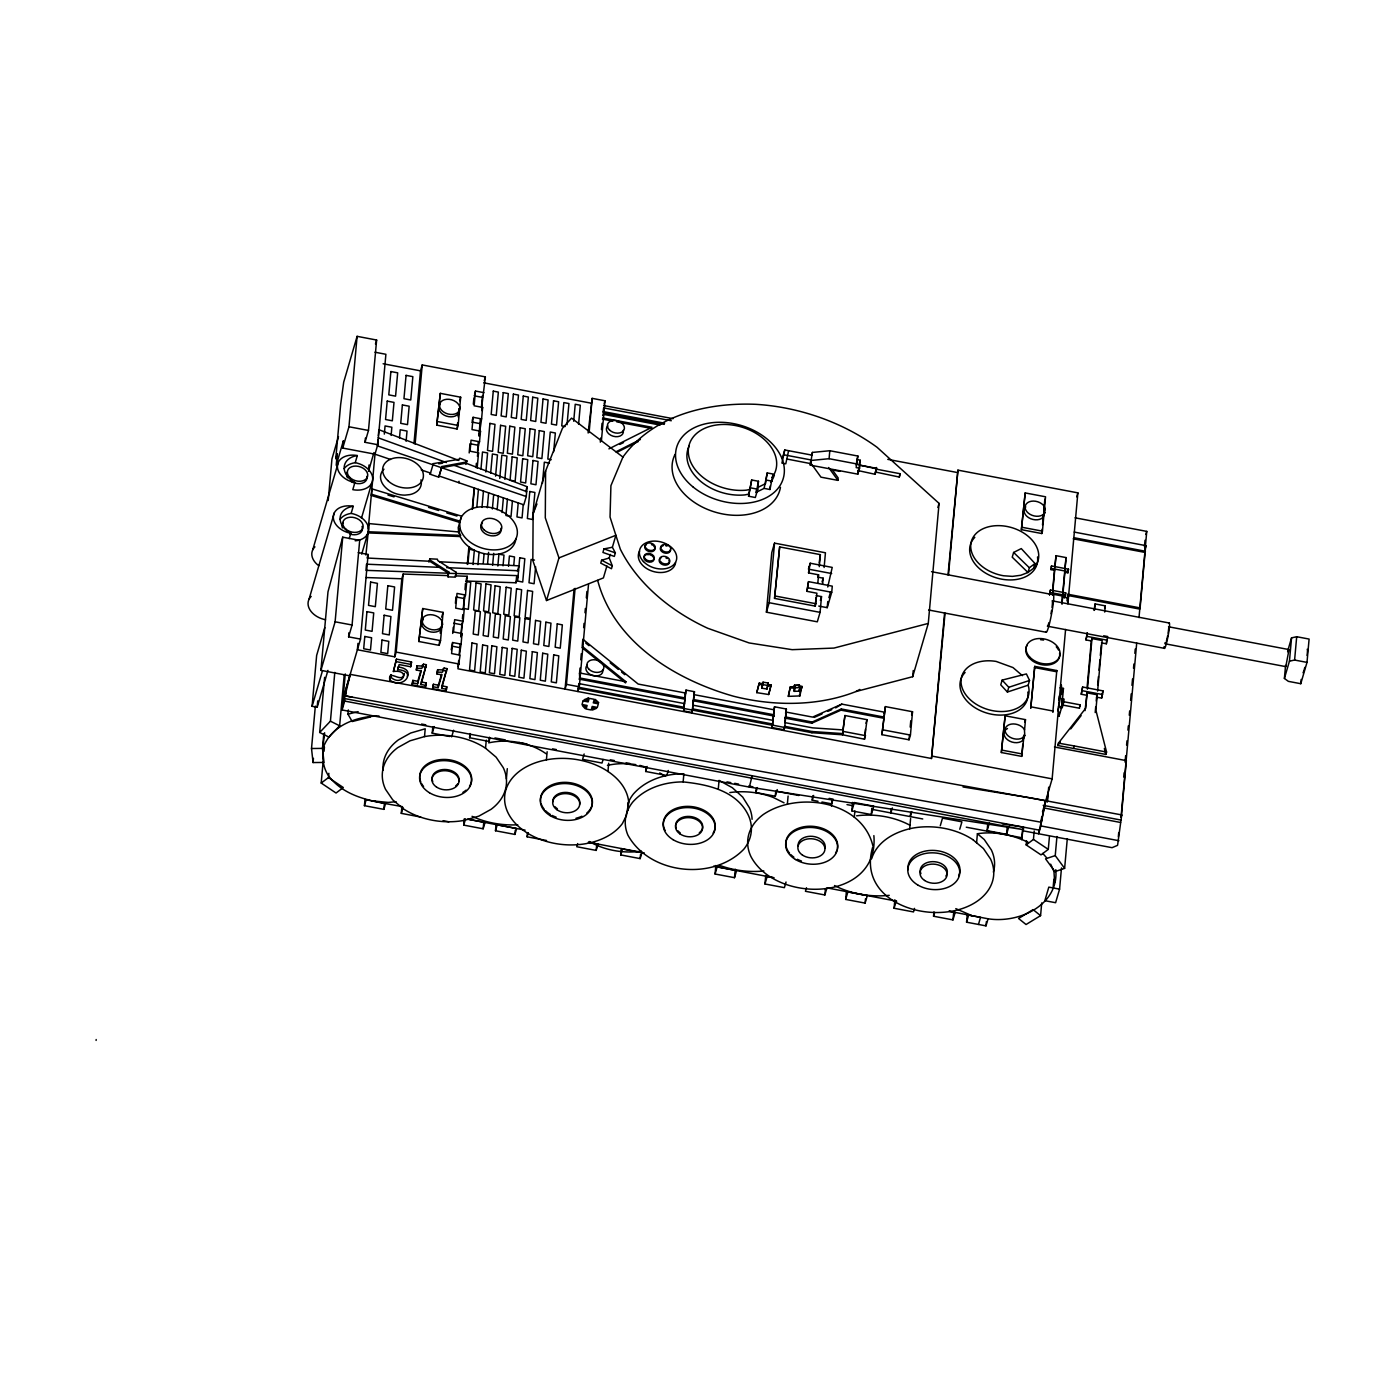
<?xml version="1.0" encoding="UTF-8"?>
<svg xmlns="http://www.w3.org/2000/svg" width="1378" height="1378" viewBox="0 0 1378 1378"><rect width="100%" height="100%" fill="white"/><g stroke="black" fill="none" stroke-linecap="round" stroke-linejoin="round"><path stroke-width="1.5" d="M622.925 457.065C652.965 415.415 706.88 402.29 755.816 404.322A168.34 118.405 16.3 0 1 877.063 447.282L939.073 503.383L928.272 623.424L833.983 648.073L792.161 649.675L749.115 642.94L707.758 628.282A168.34 118.405 16.3 0 1 620.324 549.167L610.041 517.077L610.919 485.676L622.925 457.065L571.543 418.12L562.448 428.265L545.602 471.035L533.131 513.667L532.821 560.45L546.515 600.532L603.409 577.916L606.906 565.962M545.602 471.035L545.292 517.818L558.968 557.901L546.515 600.532M767.046 689.017L767.735 684.453L771.129 684.987L768.666 694.512L756.763 692.634L759.226 683.109L762.62 683.643L763.05 682.179L768.149 682.988L767.046 689.017L761.948 688.225L762.62 683.643M756.763 692.634L759.226 683.109M761.948 688.225L763.05 682.179M768.666 694.512L771.129 684.987M875.512 472.034L899.3 477.046L899.868 474.945L899.972 473.705L876.184 469.14L875.874 469.967M858.167 470.604L875.219 474.308L876.511 467.486L875.788 470.38M1079.508 707.724L1080.18 704.847L1079.697 706.518M1168.733 627.989L1168.148 633.225M350.236 674.479L346.395 687.346L345.62 695.942L1041.389 822.287L1041.734 817.102L1040.872 825.922L1038.581 833.759L1045.73 800.756L350.27 674.393L342.295 707.5M96.098 1040.424L96.184 1039.529M328.205 500.541L331.943 458.96L338.488 436.585M327.947 670.38L317.164 707.259L312.083 706.294L316.647 655.428L324.777 627.627M323.813 733.561L322.469 748.392L324.019 762.447L313.064 762.551L311.514 748.512L315.338 706.104M317.164 707.259L317.732 700.902M349.771 675.806L320.919 670.345L327.981 591.851L342.726 537.162L359.692 540.383L352.079 625.009L348.617 636.86L360.502 639.099L343.019 698.904M313.064 762.551L313.443 758.313M390.525 459.46L374.988 454.172L342.743 448.074L343.398 440.702L336.215 465.282L337.248 453.724L335.767 458.822L340.624 404.77L343.69 382.223L357.109 336.335L376.625 340.039L368.477 430.453L365.015 442.304L377.744 444.715L374.988 454.172L368.271 528.79M344.224 674.91L339.643 725.793L328.894 737.092L319.679 732.459L324.622 677.339M342.743 448.074L348.961 426.767L357.109 336.335M402.376 806.664C378.054 801.962 350.58 799.55 332.494 780.482C319.231 767.598 322.676 749.115 324.622 732.769M320.919 670.345L335.112 621.805L342.726 537.162M328.86 773.334L328.481 777.571L343.311 787.527L336.043 793.022L321.195 783.048L323.107 761.845M324.054 751.251L324.433 747.014M319.679 732.459L330.427 721.176L334.802 672.412M365.015 442.304L365.394 438.083M1038.909 830.073L344.896 698.612L344.672 701.075L1023.406 829.642L749.356 787.096L342.071 709.963L345.258 673.928M348.617 636.86L348.996 632.623M368.649 469.243L369.028 464.989M370.493 716.956L352.2 721.538L347.962 714.183L348.341 709.946M357.953 643.388L357.384 649.761L394.78 656.841L396.175 652.104L403.186 574.04L447.781 575.608L448.832 572.059L430.091 560.071L429.884 558.796L437.429 559.192L437.636 560.45L456.204 572.318L455.412 577.124L448.039 576.865L447.781 575.608M365.911 555.076L368.253 531.615M460.545 535.353L459.081 532.011L368.977 523.588L368.236 531.753L460.545 535.353L460.183 536.542C467.228 550.563 485.022 556.609 499.887 553.87A29.506 20.756 16.3 0 0 515.94 538.54M459.615 522.865L460.114 528.463A29.506 20.756 16.3 0 0 503.487 548.565A29.506 20.756 16.3 0 0 506.553 514.373A29.506 20.756 16.3 0 0 461.096 517.663L459.701 522.4L371.268 495.46L372.094 488.914L461.354 516.095M377.951 439.806L377.4 445.886L526.241 496.528L523.812 504.813L439.151 476.013L438.704 477.15L430.143 474.239L433.347 463.628L459.219 459.27L459.752 458.168L466.901 460.907L465.85 464.455M378.313 435.758L378.864 429.678L458.857 460.459M377.744 444.715L385.892 354.284L374.971 352.217M360.502 639.099L368.115 554.473L358.211 552.595M384.324 434.122L385.065 425.94L391.852 427.232L391.111 435.414M364.429 805.682L366.169 799.774L385.582 803.443L383.859 809.368L364.429 805.682L364.998 799.326M399.499 437.946L400.223 429.764L407.027 431.056L406.097 441.287M407.337 676.374C410.713 670.363 402.721 667.055 397.897 667.141L397.674 669.656C418.74 671.155 401.721 690.43 389.75 679.871C387.941 668.123 402.755 684.883 404.322 673.394M389.75 679.871L390.766 674.652M397.674 669.656L399.155 664.558L410.661 666.745L411.54 661.991L396.485 659.132L393.385 671.499C411.436 669.14 402.273 687.57 390.801 677.201L391.025 674.703M394.78 656.841L401.808 578.777L403.186 574.04M413.968 443.561L420.514 370.837L422.236 364.929L485.366 376.883L481.611 407.922M415.123 444.043L422.236 364.929M393.385 671.499L396.485 659.132M383.859 809.368L384.428 803.012M410.661 666.745L411.54 661.991M417.551 683.815L421.306 670.983L416.328 670.035L417.069 665.781L421.392 666.022L423.511 664.179L426.37 664.73L421.323 681.972L426.181 682.902L425.389 687.346L412.022 684.814L412.814 680.37L417.792 681.3L417.551 683.815L412.59 682.868L412.814 680.37M420.721 817.051L401.291 813.364L401.876 807.008M436.723 425.13L440.305 393.35L460.665 397.208L458.133 425.44L457.083 428.989L436.723 425.13L440.305 393.35M439.616 406.338L440.013 403.082A10.421 7.321 16.3 0 1 456.049 401.928A10.421 7.321 16.3 0 1 454.964 414.003A10.421 7.321 16.3 0 1 439.668 406.906L438.927 408.715M418.809 641.493L422.736 608.525L443.096 612.383L440.547 640.615L439.169 645.352L418.809 641.493L422.736 608.525M416.328 670.035L417.069 665.781M425.957 685.4L421.1 684.487L421.323 681.972M416.845 668.296L421.857 668.296L423.511 664.179M421.1 684.487L426.37 664.73M425.389 687.346L426.181 682.902M424.51 736.61A63.267 44.544 5.1 0 1 485.418 748.133L496.097 757.159L503.246 767.632A60.184 42.373 5.1 0 1 491.05 809.334L478.838 816.138L464.283 820.375A63.267 44.544 5.1 0 1 403.392 808.834L392.713 799.826L385.547 789.353A60.184 42.373 5.1 0 1 397.742 747.634L409.955 740.83L424.51 736.593L425.216 728.79L410.661 733.027L398.449 739.831A60.184 42.373 5.1 0 0 383.101 770.319M438.152 687.708L441.907 674.875L436.929 673.945L437.67 669.691L441.994 669.915L444.112 668.089L446.954 668.623L441.925 685.882L446.782 686.795L445.99 691.256L432.606 688.724L433.398 684.263L438.376 685.211L438.152 687.708L433.174 686.761L433.398 684.263M457.083 428.989L457.634 422.943M458.168 416.897L458.908 408.835M439.169 645.352L439.53 641.321M440.254 633.243L440.805 627.197M436.929 673.945L437.67 669.691M449.71 736.489L432.227 733.165L432.813 726.809M442.51 624.268L442.338 622.236A10.421 7.321 16.3 0 0 433.002 614.915A10.421 7.321 16.3 0 0 422.684 618.498L421.634 624.682A10.421 7.321 16.3 0 0 430.987 632.002A10.421 7.321 16.3 0 0 441.304 628.402L442.51 624.131L442.011 626.043A10.421 7.321 16.3 0 1 431.676 629.643A10.421 7.321 16.3 0 1 422.34 622.322L422.684 618.498M458.908 482.731L459.046 481.284M446.558 689.293L441.701 688.38L441.925 685.882M437.446 672.188L442.459 672.188L444.112 668.089M441.701 688.38L446.954 668.623M445.99 691.256L446.782 686.795M451.226 649.761L452.604 642.527L461.096 644.129L459.391 655.05M452.707 633.449L453.259 627.317M455.412 603.288L455.98 596.967L464.472 598.586L463.525 609.11M473.326 404.219L473.894 397.897M469.175 452.931L470.001 443.716L478.493 445.318L477.494 456.376L478.545 452.828L470.053 451.209L471.052 440.168L479.527 441.77L478.493 445.318M452.604 642.527L451.605 653.568L460.097 655.187L457.909 668.795L931.494 758.503L945.05 613.141M480.491 431.193L479.096 435.93L481.594 418.912L473.102 417.31L471.999 429.574L480.491 431.193L479.527 441.77M483.954 392.661L475.462 391.059L474.135 405.787L482.627 407.406L481.594 418.912M458.099 666.711L458.667 660.475M459.219 654.223L460.166 643.802M460.907 635.465L462.026 622.959M462.405 618.791L462.784 614.622M463.352 608.387L464.352 595.899M465.023 589.681L465.471 583.428M467.297 564.463L468.899 546.739M472.275 509.033L474.187 487.933M476.013 467.504L476.392 463.266M477.546 450.572L478.304 442.097M478.872 435.741L480.405 418.809M481.542 406.097L482.489 395.503M462.112 624.82L461.01 637.101L462.043 633.553L453.551 631.951L454.654 619.669L463.146 621.271L462.112 624.82L453.62 623.218M472.551 509.085L474.445 488.019M467.934 564.067L469.261 549.288L474.342 550.253L473.067 564.532M461.096 644.129L462.043 633.553M463.146 621.271L464.179 609.765L455.705 608.146L457.014 593.418L465.506 595.038L464.472 598.586M465.506 595.038L467.194 576.28L455.153 575.866M477.167 468.141L478.545 452.828M476.84 507.138L478.424 489.379M480.974 468.968L482.507 452.001L487.588 452.966L485.883 472.051M481.99 507.431L483.454 491.085M477.942 564.67L479.062 552.182M487.312 507.759L488.639 492.842M490.671 473.067L492.394 453.982L497.475 454.947L495.58 476.151M483.23 563.378L484.109 553.629M489.965 738.091L489.001 741.433L469.571 737.747L469.95 733.509M467.538 819.152L485.004 822.459L483.161 828.798L463.731 825.112L464.317 818.756M487.588 563.774L488.604 552.371M492.377 508.964L493.668 494.564M499.749 478.424L501.85 455.102L506.949 456.066L504.848 479.389M497.131 509.757L498.354 496.149M492.618 565.256L493.703 553.336M502.074 512.53L503.383 497.854M497.837 566.014L498.905 554.145L504.004 555.11L503.039 565.807M507.414 499.232L505.95 515.51L511.031 516.474L512.427 500.937M485.538 748.237L486.279 740.107M489.001 741.433L489.379 737.196M483.161 828.798L483.73 822.425M508.482 566.289L509.412 555.971L514.511 556.936L513.805 564.842M518.231 502.918L516.957 516.939L522.055 517.904L523.244 504.624M465.816 581.016L516.027 582.773L516.543 576.882M495.494 830.762L497.217 824.836L516.647 828.522L514.907 834.431L495.494 830.762L496.063 824.389M526.241 496.528L527.119 486.71L466.022 463.197L441.58 467.728M506.381 778.828L507.293 768.648M542.432 483.368L544.344 462.181L549.443 463.146M535.629 566.771L534.096 583.738L528.997 582.773L531.098 559.451L534.492 560.088M514.907 834.431L515.286 830.193M553.68 451.691L555.351 433.002L550.27 432.037L547.841 459.046L551.234 459.684M546.549 840.494L527.119 836.808L527.498 832.57M567.03 424.751L568.942 403.547L563.843 402.583L561.742 425.905L565.135 426.543M573.696 421.237L575.229 404.271L580.31 405.235L578.588 424.321M607.715 771.301L607.956 771.491A60.959 42.925 5.1 0 1 628.695 801.996L626.37 815.655L622.374 823.596A60.959 42.925 5.1 0 1 586.907 843.439L586.597 843.543A63.267 44.544 5.1 0 1 525.69 832.002L525.362 831.726A60.821 42.821 5.1 0 1 507.862 812.52A60.184 42.373 5.1 0 1 520.057 770.802A60.873 42.856 5.1 0 1 546.411 759.881L547.152 751.733M574.092 588.785L565.066 689.103L566.461 684.366L575.091 588.32M588.113 432.985L592.178 398.363L605.011 400.791L601.359 441.339M589.112 432.52L592.178 398.363M684.539 703.607L578.863 683.591L577.899 691.532L579.294 686.795L588.509 584.341M580.017 668.037L579.466 674.186L579.811 672.998L625.905 681.731L625.56 682.92L581.861 647.522M580.758 659.821L581.309 653.672M583.652 627.645L584.031 623.39M584.995 612.745L585.374 608.49M586.339 597.845L586.907 591.455M600.326 442.183L600.705 437.997M601.463 429.609L602.031 423.322M579.518 676.271L579.811 672.998M664.282 424.39L602.978 412.78L603.65 407.922L671.293 420.738M577.675 843.56L576.762 846.729L596.174 850.415L596.553 846.161M607.956 771.491L608.697 763.188M620.737 854.928L622.46 849.02L641.89 852.689L640.15 858.615L620.737 854.928L621.306 848.572M627.868 810.54L628.609 802.22M668.261 770.474L666.797 775.487L645.679 771.491L646.058 767.236A60.856 48.127 3.4 0 0 639.857 765.41M640.15 858.615L640.546 854.377M685.486 693.031L685.142 694.202L686.003 690.102L694.478 691.722L692.135 712.529L683.643 710.927L685.486 693.031L638.186 684.056L582.842 639.237L582.205 646.334L625.905 681.731M683.643 710.927L686.003 690.102M683.144 781.912C708.103 784.461 737.247 790.8 748.736 816.069A61.045 42.976 5.1 0 1 743.844 849.192C713.046 881.231 649.589 874.513 627.903 835.137A61.045 42.976 5.1 0 1 632.795 802.013C645.386 787.906 664.644 781.894 683.144 781.912L683.884 773.73C665.385 773.713 646.127 779.707 633.535 793.831A61.045 42.976 5.1 0 0 627.679 804.235M692.135 712.529L693.978 694.633L773.988 709.791M718.317 788.578L719.058 780.379L732.338 787.716L742.725 797.104L749.477 807.887A61.045 42.976 5.1 0 1 752.095 819.307M748.547 496.218L751.682 479.992L758.468 481.266L757.762 489.207L755.333 497.51L748.547 496.218L751.682 479.992M715.079 874.014L717.146 866.9L736.575 870.586L734.491 877.683L715.079 874.014L715.837 865.522M764.118 488.398L767.201 472.93L773.041 474.032L769.957 489.5L764.118 488.398L755.781 492.497L756.711 489.328M734.491 877.683L735.266 869.208M769.957 489.5L770.285 485.917M816.224 595.589L821.512 596.588L820.082 612.366L817.309 621.822L766.409 612.194L771.766 552.612L774.539 543.139L825.439 552.767L824.13 567.478M752.164 775.762L749.356 787.096M766.409 612.194L769.182 602.72L774.539 543.139M788.612 450.709L785.77 463.818L781.929 463.094L784.771 449.969L811.918 455.119M777.209 789.594L775.28 796.226L755.867 792.539L756.246 788.354M818.739 606.062L827.213 607.664L831.726 592.282L832.278 586.15L808.507 581.637L806.922 591.334L816.913 593.229L815.276 606.113L774.539 598.396L779.655 546.928L820.375 554.645L819.29 566.668M774.539 598.396L779.655 546.928M772.145 727.567L774.505 706.776L786.373 709.033L784.719 727.446L784.03 729.806L772.145 727.567L774.505 706.776M786.028 882.023L784.392 887.656L764.962 883.987L765.72 875.495M775.28 796.226L775.659 792.023M784.03 729.806L784.582 726.309L812.262 731.546L842.836 733.596L843.164 729.927L812.607 727.86L784.909 722.623L786.373 709.033M811.487 455.584L812.417 452.432L829.797 450.727L857.926 456.049L856.875 459.597L860.268 460.252L859.562 468.227L857.822 474.153L810.316 465.144L810.729 460.304M810.316 465.144L812.417 452.432M787.355 804.218L788.095 796.071M817.826 582.997L818.566 574.815L808.576 572.921L809.127 566.789M806.922 591.334L808.507 581.637M808.576 572.921L810.178 563.223L832.226 567.409L827.747 587.011M815.276 606.113L816.034 597.69M819.152 563.016L820.375 554.645M811.694 460.407L829.091 458.702L829.797 450.727M822.614 584.324L823.166 578.174L817.877 577.175L818.566 574.815M811.694 464.3L820.961 477.167L837.927 480.371L838.151 477.925L832.364 469.881M827.213 607.664L827.765 601.531M818.067 801.29L812.228 800.187L812.624 795.933M856.341 465.592L856.875 459.597M859.562 468.227L856.169 467.59L857.926 456.049M857.822 474.153L858.184 470.156M831.468 806.078L831.967 800.342M806.474 887.742L805.441 891.29L824.871 894.977L825.439 888.603M843.164 729.927L842.819 731.098L844.938 715.526L867.003 719.695L864.54 739.211L842.492 734.784L811.918 732.734L772.834 725.19M842.475 735.025L844.938 715.526M851.862 810.884L854.308 802.53L873.738 806.199L871.292 814.553L851.862 810.884L852.62 802.392M896.699 901.212L867.313 895.597L865.108 903.107L845.679 899.421L846.454 890.946M854.308 817.171L854.877 810.936M864.54 739.211L865.436 729.238M871.292 814.553L871.861 808.197M865.108 903.107L865.487 898.852M881.903 734.663L885.382 706.604L912.529 711.737L910.427 735.06L909.049 739.797L881.903 734.663L885.382 706.604M972.834 839.615L983.427 848.555L990.524 858.959A59.736 42.063 5.1 0 1 978.414 900.351C939.727 928.755 855.531 906.001 872.653 847.281M872.946 846.006C862.06 800.79 798.051 790.783 763.274 814.519A60.753 42.77 5.1 0 0 750.958 856.616C776.159 904.226 879.422 901.867 873.876 835.619M891.256 808.697L890.877 812.934L892.341 807.956M597.673 580.396C613.968 642.303 675.341 679.716 733.527 696.217A168.34 118.405 16.3 0 0 856.134 691.48L912.684 676.701L913.252 670.5M909.049 739.797L909.428 735.559M910.186 727.084L910.772 720.711M914.544 908.378L913.511 911.926L894.081 908.257L894.856 899.765M910.686 812.365L910.307 816.603L911.754 811.642M909.669 828.953L910.6 818.532M931.494 758.503L944.55 613.365M948.012 574.953L957.917 470.139L1077.872 492.859L1067.881 603.84M948.512 574.712L957.917 470.139M949.339 911.289L955.161 912.391L952.973 919.901L933.543 916.232L933.922 911.978M952.973 919.901L953.542 913.545M1055.806 869.69C1058.993 905.312 1018.738 923.673 988.06 918.781L985.993 925.878L966.564 922.192L967.322 913.717M976.589 842.785L977.398 833.742C994.727 831.089 1012.641 834.81 1028.315 842.406M1008.765 826.748L1006.56 834.327L987.13 830.658L987.699 824.285M985.993 925.878L986.372 921.641M1024.13 734.801L1021.701 756.384L1001.341 752.526L1005.13 715.785L1025.49 719.643L1024.56 729.995M1021.391 529.669L1025.18 492.928L1045.54 496.786L1042.44 531.15L1041.751 533.527L1021.391 529.669L1025.18 492.928M1001.341 752.526L1005.13 715.785M1006.56 834.327L1007.129 827.971M1021.701 756.384L1022.803 744.258M1023.165 740.21L1023.527 736.162M1041.751 533.527L1042.147 529.238M1042.526 524.966L1043.49 514.304M1043.818 510.515L1044.851 499.146M1024.784 735.49L1024.422 729.53A10.421 7.321 16.3 0 0 1009.23 724.656A10.421 7.321 16.3 0 0 1008.214 735.938A10.421 7.321 16.3 0 0 1023.751 736.885L1024.784 735.49L1022.717 740.434A10.421 7.321 16.3 0 1 1007.507 739.762A10.421 7.321 16.3 0 1 1007.49 728.514M1044.834 512.633L1044.455 506.656A10.421 7.321 16.3 0 0 1029.28 501.799A10.421 7.321 16.3 0 0 1028.264 513.081A10.421 7.321 16.3 0 0 1043.801 514.028L1044.834 512.633L1042.767 517.577A10.421 7.321 16.3 0 1 1028.608 517.646A10.421 7.321 16.3 0 1 1025.783 506.88M1034.757 666.366L1030.761 708.051L1034.757 666.366L1056.823 670.535L1052.826 712.237L1053.171 711.048L1031.106 706.862M1021.873 837.566L1022.631 829.074M1021.684 839.684L1022.993 829.332M1049.433 836.67L1048.279 849.382L1041.01 854.877L1026.162 844.903L1026.541 840.666M1052.62 590.835L1054.463 570.268L1050.949 569.596L1051.517 565.962L1068.484 569.183L1067.933 572.817L1064.643 572.197L1064.987 571.009L1062.955 593.625L1063.299 592.437M1050.449 590.008L1049.536 594.831L1050.449 590.008L1065.728 592.902L1064.815 597.725L1062.386 597.26L1063.093 594.9M1054.687 567.805L1056.013 555.678L1066.193 557.608L1064.867 569.734L1065.694 560.622M1055.031 566.634L1056.013 555.678M1026.162 844.903L1033.448 839.426L1034.206 830.951M1061.835 603.392L1062.386 597.26M1062.8 592.747L1064.643 572.197M1062.007 604.253L1062.731 596.088L1052.551 594.159L1052.895 592.971M1064.815 597.725L1065.728 592.902M1047.194 801.152L1047.969 792.608M1067.933 572.817L1068.484 569.183M1047.349 802.099L1048.692 787.165M1067.192 600.171L1067.726 594.142M1058.959 700.093L1059.337 695.993M1067.692 602.944L1068.139 598.035L1066.434 597.725M1042.509 811.814L1052.137 778.863L1065.59 629.453M1040.579 915.647L1033.104 909.618L1018.566 918.489L1026.042 924.517L1040.579 915.647L1041.716 902.917M1059.406 712.254L1059.027 716.336L1061.801 706.862L1063.454 688.449L1060.061 687.811M1055.238 855.6L1045.557 858.838L1054.945 871.619L1064.626 868.364L1055.238 855.6L1056.943 836.515M1053.102 887.759L1053.86 879.267M1059.579 889.154L1048.813 887.122L1044.851 900.678L1055.617 902.711L1059.579 889.154L1061.491 867.951M1064.626 868.364L1067.295 838.685M1086.002 639.926L1087.363 632.691L1086.002 639.926L1091.29 640.942L1087.104 687.329M1086.398 695.218L1081.248 694.254L1082.626 687.019L1102.986 690.878L1101.625 698.112L1096.578 697.147L1097.267 694.788L1087.087 692.858L1085.02 710.635M1081.248 694.254L1082.626 687.019M1094.029 610.42L1095.097 603.926L1105.277 605.855L1104.708 612.056M1087.087 692.858L1085.709 708.258L1058.425 743.138L1057.718 745.515L1105.879 754.438L1106.568 752.061L1095.889 710.187L1097.267 694.788M1087.431 689.172L1091.979 638.565L1102.159 640.494L1097.611 691.101M1094.528 610.127L1095.097 603.926M1095.2 712.564L1095.717 706.776M1096.233 701.006L1096.578 697.147M1097.663 685.038L1098.438 676.598M1099.007 670.276L1099.954 659.735M1100.333 655.515L1101.28 644.973M1101.625 698.112L1102.986 690.878M1101.47 642.871L1106.362 643.784L1106.689 640.115M1106.362 643.784L1107.74 636.55L1103.657 635.792M1118.333 836.808L1118.729 832.536M1123.707 777.071L1124.103 772.8M1125.051 762.137L1125.637 755.747M1126.584 745.067L1126.98 740.813M1127.927 730.133L1128.324 725.879M1129.271 715.216L1129.667 710.945M1130.615 700.282L1131.2 693.875M1131.958 685.348L1132.544 678.941M1133.508 668.278L1133.887 664.007M1134.852 653.344L1135.231 649.072M1144.446 546.687L1145.015 540.279M1002.392 823.889L1023.63 827.179L1023.303 830.865L1112.046 847.677L1117.575 845.334L1121.726 814.932L1030.468 797.862L963.033 786.976M1136.712 643.044L1121.037 817.292L1121.726 814.932M1139.003 617.585L1146.754 531.391L1075.012 517.801M1121.382 816.12L1126.36 760.639L1054.463 747.014M1067.847 595.468L1139.761 609.093L1140.106 607.905L1145.101 552.44L1073.186 538.815M1144.756 553.611L1145.945 545.654L1074.22 532.08M1287.62 651.294L1291.548 637.859L1296.698 636.722L1309.1 639.065L1306.999 662.387L1300.763 683.712L1288.361 681.352L1284.399 678.458L1285.536 665.746M1284.399 678.458L1289.446 661.182L1291.548 637.859M1289.446 661.182L1294.597 660.045L1296.698 636.722M1300.763 683.712L1301.159 679.457M876.167 470.019L876.184 469.14M875.374 471.724L875.219 474.308M1062.197 704.468C1060.698 715.733 1065.866 695.08 1063.265 699.559M1063.127 702.918L1063.213 701.626L1080.18 704.847M859.217 467.745L859.545 464.283L859.114 465.23M876.201 470.966L876.356 470.07M1061.732 703.004L1061.818 698.439M1041.389 822.287L1045.73 800.756M1063.058 703.366L1062.576 705.036L1079.542 708.258M1167.752 635.447L1166.374 641.425M352.217 697.234L345.62 695.942M875.943 471.328L875.547 472.551M858.856 469.45L858.253 471.104M439.306 405.459L438.962 409.266A10.421 7.321 16.3 0 0 450.968 416.845A10.421 7.321 16.3 0 0 458.977 409.18M461.096 517.663L458.237 527.602L458.736 533.2L460.114 528.463M312.754 549.77L338.385 462.164M375.471 343.983L376.625 340.039M309.017 599.309L334.286 512.892M355.231 462.681L357.315 455.567A19.085 13.435 16.3 0 0 337.421 465.54A19.085 13.435 16.3 0 0 354.887 482.576L352.802 489.672A19.085 13.435 16.3 0 0 372.68 479.716A19.085 13.435 16.3 0 0 355.231 462.681A21.066 14.831 16.3 0 0 344.087 468.709M340.004 519.42A21.066 14.831 16.3 0 1 351.149 513.391L353.233 506.294A19.085 13.435 16.3 0 0 333.338 516.268A19.085 13.435 16.3 0 0 350.804 533.303L349.237 538.626M368.46 471.379L373.955 452.587M361.467 518.18L371.733 483.092M371.75 490.103L372.094 488.914M312.083 706.294L322.538 670.552M368.632 524.777L368.977 523.588M361.708 554.145L367.65 533.803M368.115 554.473L367.082 558.021L429.747 561.259L448.487 573.231L365.962 570.354L366.514 564.188L439.255 567.34M342.071 709.963L344.672 701.075M439.169 405.976L439.858 403.616M459.632 400.757L460.665 397.208M438.704 477.15L441.925 466.539L466.367 462.009L466.901 460.907M439.151 476.013L441.925 466.539M474.549 394.211L475.462 391.059M428.902 562.121L429.884 558.796M429.747 561.259L430.091 560.071M472.189 420.462L473.102 417.31M484.212 380.828L485.366 376.883M466.022 463.197L466.367 462.009M481.697 410.558L482.627 407.406M421.634 624.682L422.34 622.322M412.022 684.814L412.59 682.868M448.039 576.865L448.832 572.059M417.792 681.3L420.996 670.311M441.701 617.12L443.096 612.383M456.204 572.318L455.86 573.489L518.094 575.659L516.027 582.773M432.606 688.724L433.174 686.761M466.264 579.432L467.194 576.28M438.376 685.211L441.597 674.204M401.291 813.364L403.031 807.456M432.227 733.165L434.173 726.55M451.657 736.851L453.603 730.219M525.673 491.688L527.119 486.71M517.422 571.181L518.972 565.841L439.444 561.759M469.571 737.747L470.553 734.405M463.731 825.112L465.592 818.79M604.098 403.943L605.011 400.791M602.737 415.467L603.082 414.278L660.148 425.079M612.383 547.273L603.96 548.892L602.927 552.457L614.33 556.419L615.363 552.871L612.383 547.273L615.88 535.284L558.968 557.901M609.248 557.987L601.6 560.226L600.756 563.12L611.47 568.735L612.314 565.824L609.248 557.987L610.282 554.421M527.119 836.808L528.274 832.863M584.151 753.99L582.584 759.364L602.014 763.05L603.064 759.467M596.174 850.415L598.035 844.077L588.32 842.251M645.679 771.491L647.143 766.478M693.789 694.081L694.478 691.722M758.468 481.266L757.177 487.76L765.513 483.661L767.201 472.93M782.359 458.185L784.771 449.969M767.735 684.453L768.149 682.988M808.438 569.148L810.178 563.223M755.867 792.539L757.332 787.579M794.072 686.675L790.335 686.812L788.319 696.372L799.877 695.924L801.893 686.365L799.033 686.485L799.447 685.073L794.486 685.262L793.849 690.085L794.262 691.343L799.206 691.153L800.256 687.605L799.447 685.073M788.319 696.372L790.335 686.812M822.046 581.964L823.166 578.174M785.529 713.218L785.873 712.03L812.624 717.094L841.837 704.124L884.159 712.133L883.815 713.322M859.114 464.197L860.268 460.252M820.392 600.377L821.512 596.588M794.262 691.343L795.295 687.794L794.486 685.262M799.946 692.996L801.893 686.365M828.901 597.69L830.589 591.92M784.737 718.059L811.831 723.192L812.176 722.02L841.338 708.981L883.729 717.008M764.962 883.987L767.167 876.477L772.989 877.579M811.918 732.734L812.262 731.546M812.228 800.187L813.623 795.451M841.837 704.124L835.654 707.896M811.831 723.192L840.993 710.152L841.338 708.981M865.97 723.261L867.003 719.695M937.867 507.483L939.073 503.383M824.871 894.977L826.938 887.863L867.313 895.597L847.883 891.91L845.679 899.421M912.684 676.701L928.272 623.424M911.599 714.906L912.529 711.737M894.081 908.257L896.165 901.143M1013.622 552.457L1012.227 557.177L1027.971 572.49L1033.603 568.27L1034.999 563.533L1021.27 548.582L1013.622 552.457L1029.366 567.753L1027.971 572.49L1020.771 575.263L1012.451 576.383L1003.615 575.763A34.708 24.408 16.3 0 1 971.438 541.175A34.708 24.408 16.3 0 1 1017.395 529.686A34.708 24.408 16.3 0 1 1033.603 568.27M940.278 825.766L942.5 818.153L961.93 821.822L959.76 829.229M1044.179 511.944L1045.213 508.396M1002.133 680.112L1000.755 684.849L1007.404 692.032L1028.16 685.193L1029.538 680.456L1026.403 673.928L1002.133 680.112L1008.782 687.295L1007.404 692.032M933.543 916.232L934.646 912.477M1051.173 567.15L1051.517 565.962M1050.949 569.596L1051.293 568.425L1068.277 571.629M1054.463 570.268L1054.807 569.08L1052.775 591.696L1053.119 590.507M1076.7 496.838L1077.872 492.859M1065.849 558.796L1066.193 557.608M987.13 830.658L989.335 823.079M1024.801 722.02L1025.49 719.643M966.564 922.192L968.648 915.095L988.06 918.781M1067.209 601.204L1068.139 598.035M978.466 924.449L980.533 917.352L948.908 911.202M1056.823 670.535L1056.461 671.723L1034.413 667.538M1061.801 694.133L1063.454 688.449M1091.29 640.942L1091.979 638.565M1104.588 608.232L1105.277 605.855M1073.634 748.323L1074.323 745.963L1106.568 752.061M1145.841 534.475L1146.754 531.391M1145.256 548.031L1145.945 545.654M1126.015 761.827L1126.36 760.639M1060.905 706.587L1060.423 707.879M1287.948 651.966L1289.016 649.589L1285.795 666.642L1165.306 643.819L1165.099 642.596M432.899 464.765L433.347 463.628M430.143 474.239L430.573 473.102L421.237 469.915M533.131 513.667L536.955 503.935M1165.943 642.751L1165.306 643.819M323.279 747.599C331.34 725.173 356.971 716.216 378.984 715.974M871.619 858.77C877.166 841.097 895.252 831.64 912.374 828.161A62.802 44.217 5.1 0 1 972.816 839.615M1043.094 518.559L1043.594 514.545M1057.718 745.515L1060.319 742.191M1070.723 728.91L1081.11 715.613M899.972 473.705L899.3 477.046M321.195 783.048L328.481 777.571M1029.366 567.753L1034.999 563.533M856.134 691.48L859.786 689.431M615.897 451.829L640.391 439.479M617.43 452.07L638.169 441.615M608.904 448.866L651.966 427.283L602.754 417.965M619.79 444.422L623.545 442.545M814.226 717.421L822.011 713.959M827.851 711.358L831.761 709.636M1008.782 687.295L1029.538 680.456M546.411 759.881L546.808 759.76A63.267 44.544 5.1 0 1 607.715 771.301M347.962 714.183L358.125 711.634M750.114 489.362L746.376 490.155A45.13 31.746 16.3 0 1 688.345 453.052A45.13 31.746 16.3 0 1 741.45 426.991A45.13 31.746 16.3 0 1 771.99 477.58M748.736 494.099L744.998 494.891A45.13 31.746 16.3 0 1 699.611 480.44A45.13 31.746 16.3 0 1 689.344 445.611M438.772 463.835L442.614 463.18M396.123 801.72L388.183 802.409L371.991 800.842M794.4 685.538L799.361 685.348M795.295 687.794L800.256 687.605M790.731 688.087L794.486 687.932M799.429 687.743L802.289 687.639M311.514 748.512L322.469 748.392M449.073 573.317L456.445 573.575M365.997 577.537L401.808 578.777M367.892 532.924L460.183 536.542M446.713 567.65L518.541 570.75M762.981 684.677L768.08 685.469M759.192 684.349L762.585 684.883M767.701 685.693L771.094 686.227M1058.425 743.138L1074.323 745.963M383.118 363.758L420.514 370.837M483.644 382.808L590.8 403.099M603.633 405.528L673.084 418.688M887.759 459.356L957.228 472.499M603.323 411.609L664.627 423.218M829.091 458.702L857.202 464.024M876.563 468.331L859.596 465.109L876.529 468.796M602.41 419.136L612.659 421.082M616.758 421.857L651.622 428.472M474.084 395.796L482.558 397.398M784.323 454.878L811.47 460.028L810.436 463.576L787.148 459.081M831.365 469.76L839.857 471.362M471.724 422.047L480.199 423.649M1022.08 527.292L1042.44 531.15M1073.72 537.661L1145.445 551.252M766.547 480.112L772.386 481.215M437.756 421.582L458.133 425.44M750.976 487.933L757.762 489.207M348.961 426.767L368.477 430.453M1068.191 594.297L1140.106 607.905M1050.225 592.471L1065.504 595.348M931.528 571.681L1053.309 594.745M1169.25 623.011L1052.155 600.825A12.902 1.257 -79.3 0 1 1052.034 607.371M1168.527 626.766L1289.016 649.589M1294.597 660.045L1306.999 662.387M809.627 569.372L831.675 573.541M1047.349 626.18L1164.444 648.349M1087.035 636.378L1107.395 640.236M928.617 609.989L1046.212 632.261M807.956 587.786L831.726 592.282M775.228 596.019L815.965 603.736M769.182 602.72L820.082 612.366M1082.298 690.705L1102.658 694.564M465.781 581.378L470.759 582.326L468.331 609.317L463.232 608.353M1058.407 706.225L1061.801 706.862M840.993 710.152L883.384 718.179M420.187 636.757L440.547 640.615M335.112 621.805L352.079 625.009M451.571 646.075L460.045 647.694M1002.03 750.149L1022.407 754.007M883.281 729.927L910.427 735.06M579.363 677.907L685.055 697.94L684.711 699.111L579.018 679.096M693.53 699.542L773.54 714.7M785.426 716.939L812.176 722.02M693.048 700.696L774.315 716.095M843.508 731.477L865.573 735.663M693.031 705.209L773.041 720.367M396.175 652.104L459.287 664.058M566.461 684.366L579.294 686.795M578.519 687.277L684.211 707.293M692.703 708.895L772.713 724.053M578.174 688.449L683.867 708.481M684.332 708.568L772.352 725.241M932.183 756.143L1052.137 778.863M396.261 661.647L411.316 664.489M423.287 666.694L426.147 667.228M443.888 670.586L446.73 671.138M1043.198 805.338L1121.261 820.117M1044.61 808.094L1120.572 822.477M1040.872 825.922L1118.919 840.718M829.16 798.396L833.053 799.119L831.657 803.856L821.943 802.013M421.565 724.036L425.785 724.828M494.909 737.936L505.381 739.917M518.955 742.484L527.033 744.017M552.492 748.84L556.367 749.58M610.247 759.778L614.433 760.57M626.094 762.775L629.97 763.515M726.929 781.877L730.822 782.618M734.698 783.341L738.591 784.082M748.736 786.011L752.922 786.804M775.917 791.161L798.913 795.519M846.988 804.614L853.258 805.803M872.067 809.368L922.743 818.963M966.288 827.213L1022.235 837.807M443.079 820.702L448.901 821.805M468.83 819.376L525.087 830.124M589.732 842.492L644.284 852.93M713.649 866.194L774.091 877.752M387.976 495.046L394.056 496.89M428.558 507.397L438.704 510.497M446.816 512.961L456.962 516.044M371.612 494.271L460.045 521.211M603.96 548.892L615.363 552.871M378.14 437.791L446.455 462.543M454.275 465.368L526.689 491.619M971.679 915.56L955.798 908.636M784.048 802.806L773.247 797.449A63.732 44.871 5.1 0 0 729.823 792.574M330.427 721.176L339.643 725.793M601.6 560.226L612.314 565.824M1033.448 839.426L1048.279 849.382M585.753 643.061L589.009 645.696M610.161 662.835L618.309 669.432M621.564 672.068L624.82 674.703M977.398 833.742L984.236 839.529L991.333 849.916A59.736 42.063 5.1 0 1 993.383 872.153M1042.784 853.43L1046.539 857.684M1022.442 675.668L1012.985 667.555L996.139 661.423A34.708 24.408 16.3 0 0 961.069 682.713A34.708 24.408 16.3 0 0 999.842 711.513A34.708 24.408 16.3 0 0 1028.16 685.193M828.66 467.521L837.927 480.371M1285.795 666.642L1285.588 665.419M1050.673 864.178L1053.946 871.499L1054.67 882.402M798.809 689.896L799.206 691.153M799.464 694.667L799.877 695.924M1104.346 748.443L1105.879 754.438M441.649 624.596L441.821 626.577M351.149 513.391A19.085 13.435 16.3 0 1 368.529 528.032A19.085 13.435 16.3 0 1 355.179 540.796M780.465 487.364A55.533 39.066 16.3 0 1 714.062 511.789A55.533 39.066 16.3 0 1 675.082 454.344M350.804 533.303A21.066 14.831 16.3 0 1 340.125 517.542A21.066 14.831 16.3 0 1 353.233 506.294M325.518 619.721A19.085 13.435 16.3 0 1 311.17 596.416M675.582 562.689A19.085 13.435 16.3 0 1 652.569 571.267A19.085 13.435 16.3 0 1 639.547 551.166M318.783 565.721A19.085 13.435 16.3 0 1 314.925 546.877M354.887 482.576A21.066 14.831 16.3 0 1 344.224 466.815A21.066 14.831 16.3 0 1 357.315 455.567M607.457 765.358A60.856 48.127 3.4 0 1 635.878 764.652M659.717 772.955A60.856 48.127 3.4 0 1 664.902 776.245M836.997 850.037A26.027 18.327 5.1 0 1 835.568 852.999M801.41 861.009A26.027 18.327 5.1 0 1 797.414 859.304M793.883 857.168A26.027 18.327 5.1 0 1 790.869 854.636M789.594 853.258A26.027 18.327 5.1 0 1 786.287 847.16M785.925 845.575A26.027 18.327 5.1 0 1 812.142 826.283A26.027 18.327 5.1 0 1 837.428 848.486M420.79 781.963A26.027 18.327 5.1 0 1 447.23 759.571A26.027 18.327 5.1 0 1 469.519 786.218M466.04 790.162A26.027 18.327 5.1 0 1 462.922 792.35M423.563 786.459A26.027 18.327 5.1 0 1 421.53 783.496M591.713 806.147A26.027 18.327 5.1 0 1 586.787 813.072M581.929 816.189A26.027 18.327 5.1 0 1 575.987 818.256M556.109 817.137A26.027 18.327 5.1 0 1 552.13 815.431M550.304 814.398A26.027 18.327 5.1 0 1 545.585 810.746M544.31 809.368A26.027 18.327 5.1 0 1 540.986 803.271M540.624 801.686A26.027 18.327 5.1 0 1 566.858 782.394A26.027 18.327 5.1 0 1 592.144 804.597M908.188 869.725A26.027 18.327 5.1 0 1 936.678 850.639A26.027 18.327 5.1 0 1 958.64 875.702M665.109 830.434A26.027 18.327 5.1 0 1 689.689 806.423A26.027 18.327 5.1 0 1 713.115 833.139M488.673 742.863A60.856 48.127 3.4 0 1 546.119 753.749M420.962 479.82A20.825 14.641 16.3 0 1 409.972 494.581L404.925 495.133A20.825 14.641 16.3 0 1 383.98 485.814A20.825 14.641 16.3 0 1 383.962 469.192M500.937 528.239A10.421 7.321 16.3 0 1 488.949 535.336A10.421 7.321 16.3 0 1 482.455 522.934M1060.56 685.4A17.363 1.688 -79.3 0 1 1061.146 691.825A17.363 1.688 -79.3 0 1 1057.701 710.755M457.685 783.893A13.573 9.543 5.1 0 1 455.705 785.873M432.744 781.515A13.573 9.543 5.1 0 1 444.767 769.475A13.573 9.543 5.1 0 1 458.84 781.584M557.349 808.731A13.573 9.543 5.1 0 1 555.041 806.733M552.819 801.944A13.573 9.543 5.1 0 1 567.271 792.471A13.573 9.543 5.1 0 1 579.587 804.476M676.322 828.454A13.573 9.543 5.1 0 1 691.859 816.741A13.573 9.543 5.1 0 1 699.301 832.794M680.181 832.76A13.573 9.543 5.1 0 1 677.873 830.762M798.103 845.834A13.573 9.543 5.1 0 1 812.572 836.36A13.573 9.543 5.1 0 1 824.888 848.366M920.935 873.686A13.573 9.543 5.1 0 1 934.732 861.732A13.573 9.543 5.1 0 1 945.894 876.063M421.978 620.875A10.421 7.321 16.3 0 1 423.167 619.29M1059.596 653.241A17.363 12.213 16.3 0 1 1051.156 664.42A17.363 12.213 16.3 0 1 1032.294 660.768L1029.177 658.012A17.363 12.213 16.3 0 1 1027.058 645.352M1040.597 639.736A17.363 12.213 16.3 0 1 1043.577 640.081M1056.271 646.799A17.363 12.213 16.3 0 1 1058.476 649.934M1027.833 692.066A34.708 24.408 16.3 0 1 986.269 712.891A34.708 24.408 16.3 0 1 965.1 672.464M1037.531 556.919A34.708 24.408 16.3 0 1 995.967 577.744A34.708 24.408 16.3 0 1 974.797 537.317M889.241 895.338A65.369 41.064 5.1 0 1 834.517 885.537M856.634 815.81A66.196 46.525 4.1 0 1 910.031 825.301M763.86 870.982A63.336 39.049 6.3 0 1 719.592 865.35M641.373 851.191A60.735 42.77 5.1 0 1 589.25 841.493M517.766 824.785A62.406 38.429 6.3 0 1 472.068 816.327M1307.188 649.279A12.144 1.189 -79.3 0 1 1307.067 655.428M1304.811 667.365A12.144 1.189 -79.3 0 1 1303.037 672.791M774.402 474.876A45.13 31.746 16.3 0 1 770.612 482.317M623.218 430.332A8.681 6.098 16.3 0 1 613.227 436.24A8.681 6.098 16.3 0 1 607.801 425.905M602.703 669.587A8.681 6.098 16.3 0 1 592.712 675.496A8.681 6.098 16.3 0 1 587.286 665.161M670.397 549.409A5.202 3.669 16.3 0 1 666.814 553.215A5.202 3.669 16.3 0 1 660.63 550.098A5.202 3.669 16.3 0 1 663.128 545.757M665.712 545.74A5.202 3.669 16.3 0 1 667.021 546.119M668.933 560.278A5.254 3.703 16.3 0 1 666.986 564.894A5.254 3.703 16.3 0 1 660.165 562.93A5.254 3.703 16.3 0 1 660.923 557.969M665.97 557.952A5.254 3.703 16.3 0 1 667.176 558.555M653.689 545.981A5.202 3.669 16.3 0 1 653.224 551.183A5.202 3.669 16.3 0 1 646.024 549.822A5.202 3.669 16.3 0 1 646.489 544.603M651.484 544.586A5.202 3.669 16.3 0 1 652.69 545.188M653.913 558.348A5.202 3.669 16.3 0 1 647.281 561.673A5.202 3.669 16.3 0 1 645.541 555.093M646.661 554.697A5.202 3.669 16.3 0 1 649.245 554.697M650.554 555.058A5.202 3.669 16.3 0 1 651.742 555.661M652.741 556.454A5.202 3.669 16.3 0 1 653.482 557.367M362.052 526.448A10.421 7.321 16.3 0 1 349.874 534.096M342.485 527.912A10.421 7.321 16.3 0 1 343.311 522.331M366.944 476.34A10.421 7.321 16.3 0 1 362.173 483.196A10.421 7.321 16.3 0 1 350.839 481.232M347.532 477.753A10.421 7.321 16.3 0 1 347.359 471.999M1168.837 623.373A12.902 1.257 -79.3 0 1 1167.769 637.566A12.902 1.257 -79.3 0 1 1164.152 646.54M1051.569 610.437A12.902 1.257 -79.3 0 1 1051.001 613.727M1048.934 622.632A12.902 1.257 -79.3 0 1 1047.762 625.801M1052.706 595.296A19.085 1.86 -79.3 0 1 1051.586 613.847A19.085 1.86 -79.3 0 1 1045.85 631.537M364.791 636.464L363.689 648.745L370.475 650.037L371.595 637.756L364.791 636.464M366.944 611.643L365.291 630.056L372.077 631.331L373.731 612.917L366.944 611.643M370.63 582.067L368.529 605.39L375.316 606.682L377.417 583.359L370.63 582.067M387.218 401.101L385.547 419.515L392.334 420.807L394.005 402.393L387.218 401.101M390.887 371.543L388.785 394.866L395.572 396.158L397.674 372.835L390.887 371.543M402.376 404.925L400.722 423.339L407.509 424.631L409.163 406.217L402.376 404.925M384.135 615.243L382.481 633.656L389.268 634.948L390.921 616.534L384.135 615.243M381.982 640.081L380.879 652.345L387.666 653.637L388.785 641.356L381.982 640.081M406.062 375.367L403.961 398.69L410.747 399.982L412.849 376.659L406.062 375.367M387.821 585.684L385.719 609.007L392.506 610.282L394.608 586.959L387.821 585.684M489.913 423.39L487.485 450.399L492.566 451.364L494.995 424.355L489.913 423.39M476.047 582.946L473.619 609.954L478.7 610.919L481.129 583.91L476.047 582.946M493.272 391.128L491.171 414.451L496.252 415.415L498.354 392.093L493.272 391.128M471.948 642.992L469.519 670.001L474.6 670.965L477.029 643.957L471.948 642.992M475.289 610.73L473.205 634.052L478.287 635.017L480.388 611.694L475.289 610.73M485.969 583.928L483.54 610.919L488.639 611.884L491.068 584.892L485.969 583.928M503.228 392.609L501.127 415.932L506.226 416.897L508.31 393.574L503.228 392.609M500.576 425.32L498.147 452.329L503.246 453.293L505.674 426.284L500.576 425.32M485.263 612.211L483.161 635.534L488.243 636.498L490.344 613.176L485.263 612.211M482.61 644.938L480.181 671.93L485.263 672.895L487.691 645.903L482.61 644.938M495.133 585.788L492.704 612.779L497.785 613.744L500.214 586.752L495.133 585.788M509.774 426.181L507.345 453.19L512.444 454.154L514.872 427.146L509.774 426.181M513.374 394.108L511.272 417.431L516.371 418.395L518.472 395.073L513.374 394.108M491.808 645.782L489.379 672.791L494.478 673.756L496.907 646.747L491.808 645.782M495.408 613.71L493.307 637.032L498.405 637.997L500.507 614.674L495.408 613.71M512.151 456.876L510.067 480.199L515.148 481.163L517.25 457.841L512.151 456.876M520.161 427.783L517.732 454.792L522.83 455.756L525.259 428.747L520.161 427.783M506.157 587.217L503.728 614.209L508.809 615.174L511.238 588.182L506.157 587.217M523.261 396.072L521.16 419.394L526.258 420.359L528.36 397.036L523.261 396.072M502.195 647.384L499.766 674.393L504.865 675.358L507.293 648.349L502.195 647.384M505.295 615.69L503.194 639.013L508.293 639.978L510.394 616.655L505.295 615.69M522.658 458.702L520.557 482.024L525.655 482.989L527.757 459.666L522.658 458.702M532.718 397.191L530.633 420.514L535.715 421.479L537.816 398.156L532.718 397.191M530.082 428.747L527.653 455.756L532.752 456.721L535.181 429.712L530.082 428.747M516.543 588.768L514.115 615.777L519.213 616.741L521.642 589.732L516.543 588.768M519.73 557.745L517.628 581.068L522.727 582.033L524.829 558.71L519.73 557.745M514.752 616.81L512.65 640.133L517.749 641.097L519.851 617.775L514.752 616.81M512.116 648.349L509.688 675.358L514.786 676.322L517.215 649.314L512.116 648.349M529.789 491.498L527.361 518.507L532.459 519.472L534.888 492.463L529.789 491.498M532.976 460.476L530.875 483.799L535.973 484.763L538.057 461.441L532.976 460.476M539.246 430.608L536.817 457.617L541.899 458.581L544.327 431.572L539.246 430.608M543.035 398.983L540.934 422.305L546.015 423.27L548.117 399.947L543.035 398.983M521.28 650.209L518.851 677.218L523.933 678.183L526.362 651.174L521.28 650.209M525.07 618.584L522.968 641.907L528.05 642.871L530.151 619.549L525.07 618.584M527.55 590.439L525.121 617.447L530.22 618.412L532.649 591.403L527.55 590.439M553.543 400.791L551.441 424.114L556.523 425.079L558.624 401.756L553.543 400.791M532.304 651.639L529.875 678.648L534.957 679.612L537.386 652.604L532.304 651.639M535.56 620.41L533.475 643.733L538.557 644.697L540.658 621.375L535.56 620.41M542.691 653.206L540.262 680.215L545.361 681.18L547.789 654.171L542.691 653.206M545.877 622.184L543.776 645.507L548.875 646.471L550.976 623.149L545.877 622.184M553.698 654.877L551.269 681.886L556.367 682.851L558.796 655.842L553.698 654.877M557.246 623.889L555.162 647.212L560.243 648.177L562.345 624.854L557.246 623.889M583.066 700.937L582.033 704.502L587.131 705.467L586.081 709.015L591.179 709.98L592.213 706.432L597.311 707.396L598.345 703.831L593.263 702.866L594.297 699.318L589.198 698.353L588.165 701.902L583.066 700.937M585.822 706.277L585.133 708.636L582.429 705.622L585.822 706.277M588.217 698.095L587.545 700.351L584.151 699.714L588.217 698.095M595.365 699.524L594.659 701.884L598.741 702.659L595.365 699.524M593.177 707.655L592.471 710.032L596.571 708.309L593.177 707.655M692.703 486.675A55.533 39.066 16.3 0 0 782.928 479.492A55.533 39.066 16.3 0 0 714.183 422.495A55.533 39.066 16.3 0 0 692.703 486.675M483.954 529.755A10.421 7.321 16.3 0 0 501.282 529.686A10.421 7.321 16.3 0 0 489.638 518.3A10.421 7.321 16.3 0 0 483.954 529.755M436.499 787.045A13.573 9.543 5.1 0 0 458.736 782.807A13.573 9.543 5.1 0 0 441.184 771.025A13.573 9.543 5.1 0 0 436.499 787.045M557.246 809.954A13.573 9.543 5.1 0 0 579.483 805.717A13.573 9.543 5.1 0 0 561.931 793.935A13.573 9.543 5.1 0 0 557.246 809.954M680.077 833.983A13.573 9.543 5.1 0 0 702.315 829.728A13.573 9.543 5.1 0 0 684.763 817.946A13.573 9.543 5.1 0 0 680.077 833.983M802.427 855.066A13.573 9.543 5.1 0 0 824.664 850.829A13.573 9.543 5.1 0 0 807.112 839.047A13.573 9.543 5.1 0 0 802.427 855.066M924.569 880.456A13.573 9.543 5.1 0 0 946.824 876.201A13.573 9.543 5.1 0 0 929.272 864.419A13.573 9.543 5.1 0 0 924.569 880.456M429.436 792.729A26.027 18.327 5.1 0 0 471.276 782.911A26.027 18.327 5.1 0 0 436.016 761.552A26.027 18.327 5.1 0 0 429.436 792.729M550.184 815.638A26.027 18.327 5.1 0 0 592.023 805.82A26.027 18.327 5.1 0 0 556.764 784.461A26.027 18.327 5.1 0 0 550.184 815.638M673.015 839.65A26.027 18.327 5.1 0 0 714.855 829.849A26.027 18.327 5.1 0 0 679.612 808.49A26.027 18.327 5.1 0 0 673.015 839.65M795.485 859.51A26.027 18.327 5.1 0 0 837.324 849.709A26.027 18.327 5.1 0 0 802.065 828.35A26.027 18.327 5.1 0 0 795.485 859.51M917.627 884.9A26.027 18.327 5.1 0 0 959.467 875.082A26.027 18.327 5.1 0 0 924.225 853.723A26.027 18.327 5.1 0 0 917.627 884.9M1029.521 656.824A17.363 12.213 16.3 0 0 1058.752 658.271A17.363 12.213 16.3 0 0 1040.958 638.548A17.363 12.213 16.3 0 0 1029.521 656.824M387.683 480.491A20.825 14.641 16.3 0 0 422.34 480.336A20.825 14.641 16.3 0 0 399.034 457.582A20.825 14.641 16.3 0 0 387.683 480.491M609.524 430.022A8.681 6.098 16.3 0 0 623.976 429.953A8.681 6.098 16.3 0 0 614.261 420.462A8.681 6.098 16.3 0 0 609.524 430.022M589.009 669.277A8.681 6.098 16.3 0 0 603.461 669.208A8.681 6.098 16.3 0 0 593.746 659.735A8.681 6.098 16.3 0 0 589.009 669.277M643.457 561.552A19.085 13.435 16.3 0 0 675.478 562.448A19.085 13.435 16.3 0 0 655.17 541.089A19.085 13.435 16.3 0 0 643.457 561.552M645.421 559.106A5.202 3.669 16.3 0 0 654.085 559.072A5.202 3.669 16.3 0 0 648.263 553.388A5.202 3.669 16.3 0 0 645.421 559.106M661.905 550.166A5.202 3.669 16.3 0 0 670.569 550.132A5.202 3.669 16.3 0 0 664.73 544.431A5.202 3.669 16.3 0 0 661.905 550.166M646.368 548.633A5.202 3.669 16.3 0 0 655.032 548.599A5.202 3.669 16.3 0 0 649.21 542.898A5.202 3.669 16.3 0 0 646.368 548.633M660.785 562.052A5.254 3.703 16.3 0 0 669.553 562.017A5.254 3.703 16.3 0 0 663.662 556.264A5.254 3.703 16.3 0 0 660.785 562.052M345.93 529.221A10.421 7.321 16.3 0 0 362.879 527.963A10.421 7.321 16.3 0 0 350.081 517.232A10.421 7.321 16.3 0 0 345.93 529.221M349.599 477.236A10.421 7.321 16.3 0 0 367.065 477.735A10.421 7.321 16.3 0 0 356.006 466.074A10.421 7.321 16.3 0 0 349.599 477.236"/></g></svg>
